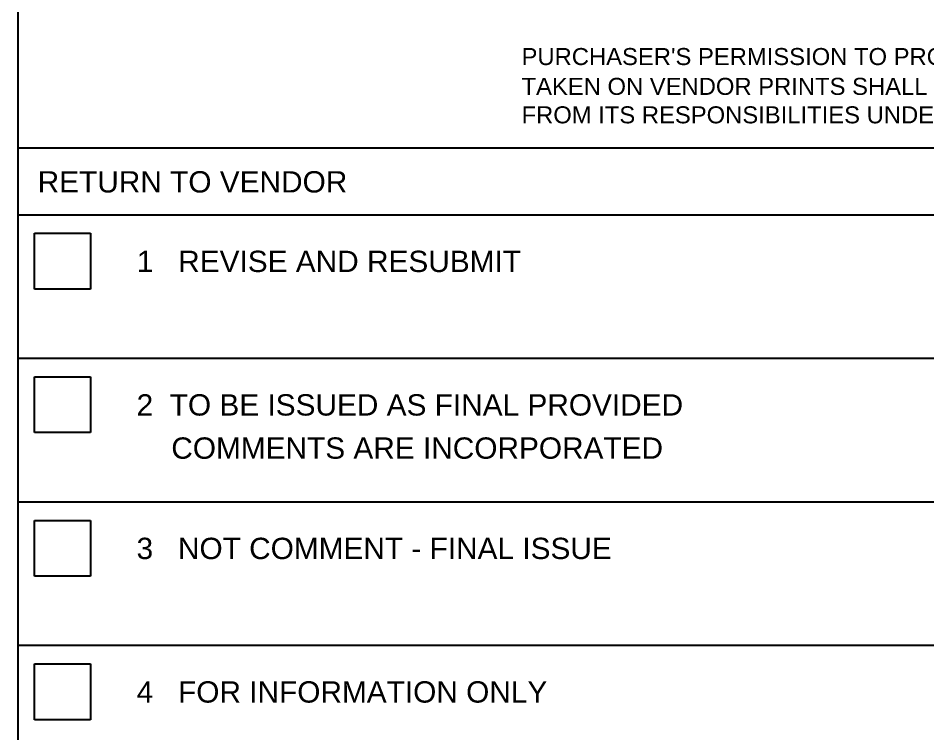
# Model space of a CAD drawing. Header units: millimetres. Extents: x -66 to 354, y -113 to 184.
# Drawn here: x 271.3 to 320.26, y 1.06 to 39.57 of the extents above; entities that cross this region are included whole.
import ezdxf

# ---------------------------------------------------------------- set-up
doc = ezdxf.new("R2010")
doc.units = ezdxf.units.MM
doc.styles.add('Arial', font='ARIAL.TTF', dxfattribs={"height": 0.2})

# ---------------------------------------------------------------- blocks, each defined once
blk = doc.blocks.new('Unknown-234527029-4381')
at = {"color": 7, "linetype": 'Continuous'}
for p, q in [((271.301, -98.157), (271.301, 64.881)), ((271.301, 32.601), (339.172, 32.601)), ((271.301, 28.997), (339.172, 28.997)), ((272.181, 27.994), (275.185, 27.994)), ((272.181, 24.99), (272.181, 27.994)), ((275.185, 27.994), (275.185, 24.99)), ((275.185, 24.99), (272.181, 24.99)), ((271.301, 21.272), (339.172, 21.272)), ((272.181, 20.269), (275.185, 20.269)), ((272.181, 17.265), (272.181, 20.269)), ((275.185, 20.269), (275.185, 17.265)), ((275.185, 17.265), (272.181, 17.265)), ((271.301, 13.547), (339.172, 13.547)), ((272.181, 12.544), (275.185, 12.544)), ((272.181, 9.541), (272.181, 12.544)), ((275.185, 12.544), (275.185, 9.541)), ((275.185, 9.541), (272.181, 9.541)), ((271.301, 5.823), (339.172, 5.823)), ((272.181, 4.82), (275.185, 4.82)), ((272.181, 1.816), (272.181, 4.82)), ((275.185, 4.82), (275.185, 1.816)), ((275.185, 1.816), (272.181, 1.816))]:
    blk.add_line(p, q, dxfattribs=at)
at = {"color": 7, "linetype": 'Continuous', "style": 'Arial'}
for s, p in [("PURCHASER'S PERMISSION TO PROCEED OR REVIEW", (298.392, 37.05)), ('TAKEN ON VENDOR PRINTS SHALL NOT RELIEVE VENDOR', (298.392, 35.445)), ('FROM ITS RESPONSIBILITIES UNDER PURCHASE ORDER.', (298.392, 33.913))]:
    blk.add_text(s, height=0.91687, dxfattribs=at).set_placement(p)
at = {"color": 7, "linetype": 'Continuous', "style": 'Arial', "width": 1.000637}
for s, p in [('RETURN TO VENDOR', (272.35, 30.191)), ('1   REVISE AND RESUBMIT', (277.685, 25.91)), ('2  TO BE ISSUED AS FINAL PROVIDED', (277.674, 18.185)), ('    COMMENTS ARE INCORPORATED', (277.759, 15.861)), ('3   NOT COMMENT - FINAL ISSUE', (277.671, 10.461)), ('4   FOR INFORMATION ONLY', (277.677, 2.736))]:
    blk.add_text(s, height=1.14754, dxfattribs=at).set_placement(p)

msp = doc.modelspace()

# ---------------------------------------------------------------- block references
msp.add_blockref('Unknown-234527029-4381', (0, 0))

doc.saveas('drawing.dxf')
